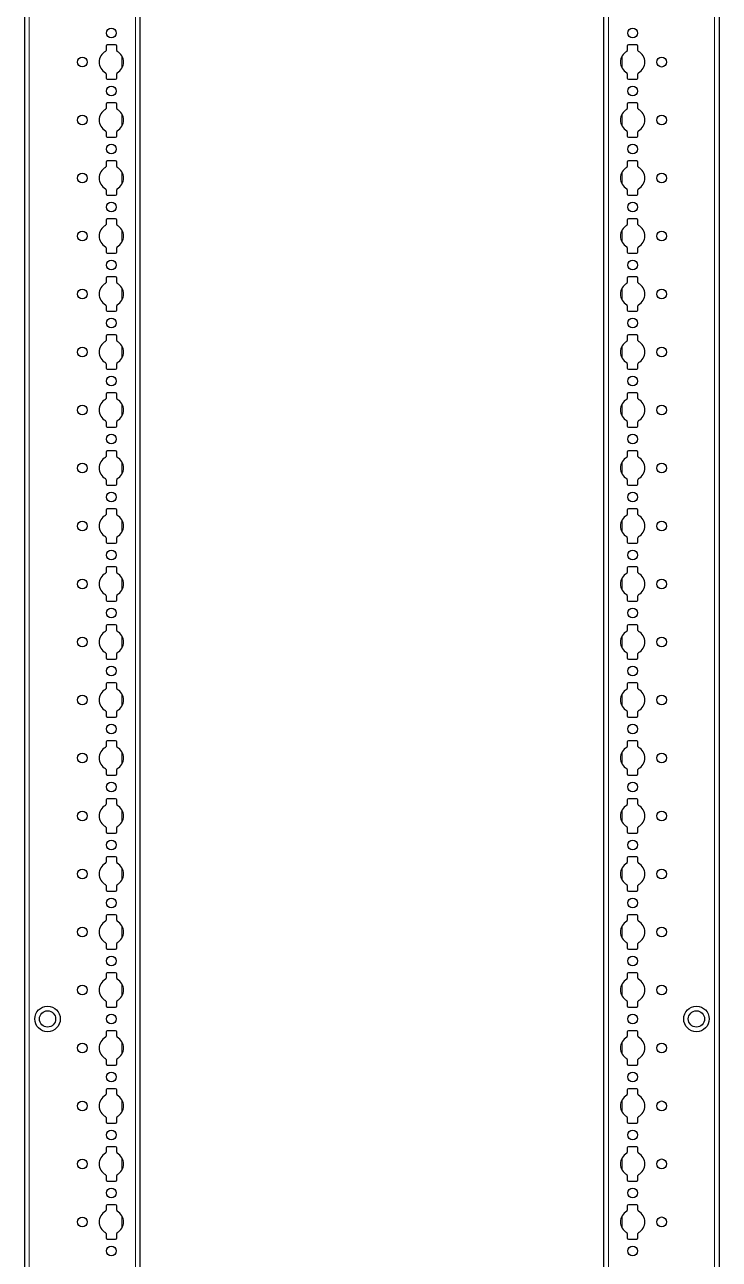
# Model space of a CAD drawing. Header units: millimetres. Extents: x -199 to 4725, y -1847 to 1507.
# Drawn here: x 4426 to 4725, y -318 to 214 of the extents above; entities that cross this region are included whole.
import ezdxf

# ---------------------------------------------------------------- set-up
doc = ezdxf.new("R2010")
doc.units = ezdxf.units.MM

msp = doc.modelspace()

# ---------------------------------------------------------------- linework, layer by layer
at = {"color": 7, "linetype": 'Continuous', "lineweight": 25}
for p, q in [((4425.51, -851.79), (4425.51, 1047.21)), ((4475.21, 1047.21), (4475.21, -851.79)), ((4675.21, -851.79), (4675.21, 1047.21)), ((4724.91, 1047.21), (4724.91, -851.79)), ((4460.56, 204.61), (4460.56, 202.73)), ((4464.66, 205.11), (4461.06, 205.11)), ((4465.16, 202.73), (4465.16, 204.61)), ((4685.26, 204.61), (4685.26, 202.73)), ((4689.36, 205.11), (4685.76, 205.11)), ((4689.86, 202.73), (4689.86, 204.61)), ((4460.56, 192.68), (4460.56, 190.81)), ((4465.16, 190.81), (4465.16, 192.68)), ((4685.26, 192.68), (4685.26, 190.81)), ((4689.86, 190.81), (4689.86, 192.68)), ((4461.06, 190.31), (4464.66, 190.31)), ((4685.76, 190.31), (4689.36, 190.31)), ((4460.56, 179.61), (4460.56, 177.73)), ((4464.66, 180.11), (4461.06, 180.11)), ((4465.16, 177.73), (4465.16, 179.61)), ((4685.26, 179.61), (4685.26, 177.73)), ((4689.36, 180.11), (4685.76, 180.11)), ((4689.86, 177.73), (4689.86, 179.61)), ((4460.56, 167.68), (4460.56, 165.81)), ((4461.06, 165.31), (4464.66, 165.31)), ((4465.16, 165.81), (4465.16, 167.68)), ((4685.26, 167.68), (4685.26, 165.81)), ((4685.76, 165.31), (4689.36, 165.31)), ((4689.86, 165.81), (4689.86, 167.68)), ((4460.56, 154.61), (4460.56, 152.73)), ((4464.66, 155.11), (4461.06, 155.11)), ((4465.16, 152.73), (4465.16, 154.61)), ((4685.26, 154.61), (4685.26, 152.73)), ((4689.36, 155.11), (4685.76, 155.11)), ((4689.86, 152.73), (4689.86, 154.61)), ((4460.56, 142.68), (4460.56, 140.81)), ((4461.06, 140.31), (4464.66, 140.31)), ((4465.16, 140.81), (4465.16, 142.68)), ((4685.26, 142.68), (4685.26, 140.81)), ((4685.76, 140.31), (4689.36, 140.31)), ((4689.86, 140.81), (4689.86, 142.68)), ((4460.56, 129.61), (4460.56, 127.73)), ((4464.66, 130.11), (4461.06, 130.11)), ((4465.16, 127.73), (4465.16, 129.61)), ((4685.26, 129.61), (4685.26, 127.73)), ((4689.36, 130.11), (4685.76, 130.11)), ((4689.86, 127.73), (4689.86, 129.61)), ((4460.56, 117.68), (4460.56, 115.81)), ((4465.16, 115.81), (4465.16, 117.68)), ((4685.26, 117.68), (4685.26, 115.81)), ((4689.86, 115.81), (4689.86, 117.68)), ((4461.06, 115.31), (4464.66, 115.31)), ((4685.76, 115.31), (4689.36, 115.31)), ((4460.56, 104.61), (4460.56, 102.73)), ((4464.66, 105.11), (4461.06, 105.11)), ((4465.16, 102.73), (4465.16, 104.61)), ((4685.26, 104.61), (4685.26, 102.73)), ((4689.36, 105.11), (4685.76, 105.11)), ((4689.86, 102.73), (4689.86, 104.61)), ((4460.56, 92.68), (4460.56, 90.81)), ((4465.16, 90.81), (4465.16, 92.68)), ((4685.26, 92.68), (4685.26, 90.81)), ((4689.86, 90.81), (4689.86, 92.68)), ((4461.06, 90.31), (4464.66, 90.31)), ((4685.76, 90.31), (4689.36, 90.31)), ((4464.66, 80.11), (4461.06, 80.11)), ((4689.36, 80.11), (4685.76, 80.11)), ((4460.56, 79.61), (4460.56, 77.73)), ((4465.16, 77.73), (4465.16, 79.61)), ((4685.26, 79.61), (4685.26, 77.73)), ((4689.86, 77.73), (4689.86, 79.61)), ((4460.56, 67.68), (4460.56, 65.81)), ((4461.06, 65.31), (4464.66, 65.31)), ((4465.16, 65.81), (4465.16, 67.68)), ((4685.26, 67.68), (4685.26, 65.81)), ((4685.76, 65.31), (4689.36, 65.31)), ((4689.86, 65.81), (4689.86, 67.68)), ((4460.56, 54.61), (4460.56, 52.73)), ((4464.66, 55.11), (4461.06, 55.11)), ((4465.16, 52.73), (4465.16, 54.61)), ((4685.26, 54.61), (4685.26, 52.73)), ((4689.36, 55.11), (4685.76, 55.11)), ((4689.86, 52.73), (4689.86, 54.61)), ((4460.56, 42.68), (4460.56, 40.81)), ((4465.16, 40.81), (4465.16, 42.68)), ((4685.26, 42.68), (4685.26, 40.81)), ((4689.86, 40.81), (4689.86, 42.68)), ((4461.06, 40.31), (4464.66, 40.31)), ((4685.76, 40.31), (4689.36, 40.31)), ((4460.56, 29.61), (4460.56, 27.73)), ((4464.66, 30.11), (4461.06, 30.11)), ((4465.16, 27.73), (4465.16, 29.61)), ((4685.26, 29.61), (4685.26, 27.73)), ((4689.36, 30.11), (4685.76, 30.11)), ((4689.86, 27.73), (4689.86, 29.61)), ((4460.56, 17.68), (4460.56, 15.81)), ((4465.16, 15.81), (4465.16, 17.68)), ((4685.26, 17.68), (4685.26, 15.81)), ((4689.86, 15.81), (4689.86, 17.68)), ((4461.06, 15.31), (4464.66, 15.31)), ((4685.76, 15.31), (4689.36, 15.31)), ((4460.56, 4.61), (4460.56, 2.73)), ((4464.66, 5.11), (4461.06, 5.11)), ((4465.16, 2.73), (4465.16, 4.61)), ((4685.26, 4.61), (4685.26, 2.73)), ((4689.36, 5.11), (4685.76, 5.11)), ((4689.86, 2.73), (4689.86, 4.61)), ((4460.56, -7.32), (4460.56, -9.19)), ((4461.06, -9.69), (4464.66, -9.69)), ((4465.16, -9.19), (4465.16, -7.32)), ((4685.26, -7.32), (4685.26, -9.19)), ((4685.76, -9.69), (4689.36, -9.69)), ((4689.86, -9.19), (4689.86, -7.32)), ((4460.56, -20.39), (4460.56, -22.27)), ((4464.66, -19.89), (4461.06, -19.89)), ((4465.16, -22.27), (4465.16, -20.39)), ((4685.26, -20.39), (4685.26, -22.27)), ((4689.36, -19.89), (4685.76, -19.89)), ((4689.86, -22.27), (4689.86, -20.39)), ((4460.56, -32.32), (4460.56, -34.19)), ((4461.06, -34.69), (4464.66, -34.69)), ((4465.16, -34.19), (4465.16, -32.32)), ((4685.26, -32.32), (4685.26, -34.19)), ((4685.76, -34.69), (4689.36, -34.69)), ((4689.86, -34.19), (4689.86, -32.32)), ((4460.56, -45.39), (4460.56, -47.27)), ((4464.66, -44.89), (4461.06, -44.89)), ((4465.16, -47.27), (4465.16, -45.39)), ((4685.26, -45.39), (4685.26, -47.27)), ((4689.36, -44.89), (4685.76, -44.89)), ((4689.86, -47.27), (4689.86, -45.39)), ((4460.56, -57.32), (4460.56, -59.19)), ((4465.16, -59.19), (4465.16, -57.32)), ((4685.26, -57.32), (4685.26, -59.19)), ((4689.86, -59.19), (4689.86, -57.32)), ((4461.06, -59.69), (4464.66, -59.69)), ((4685.76, -59.69), (4689.36, -59.69)), ((4460.56, -70.39), (4460.56, -72.27)), ((4464.66, -69.89), (4461.06, -69.89)), ((4465.16, -72.27), (4465.16, -70.39)), ((4685.26, -70.39), (4685.26, -72.27)), ((4689.36, -69.89), (4685.76, -69.89)), ((4689.86, -72.27), (4689.86, -70.39)), ((4460.56, -82.32), (4460.56, -84.19)), ((4461.06, -84.69), (4464.66, -84.69)), ((4465.16, -84.19), (4465.16, -82.32)), ((4685.26, -82.32), (4685.26, -84.19)), ((4685.76, -84.69), (4689.36, -84.69)), ((4689.86, -84.19), (4689.86, -82.32)), ((4460.56, -95.39), (4460.56, -97.27)), ((4464.66, -94.89), (4461.06, -94.89)), ((4465.16, -97.27), (4465.16, -95.39)), ((4685.26, -95.39), (4685.26, -97.27)), ((4689.36, -94.89), (4685.76, -94.89)), ((4689.86, -97.27), (4689.86, -95.39)), ((4460.56, -107.32), (4460.56, -109.19)), ((4461.06, -109.69), (4464.66, -109.69)), ((4465.16, -109.19), (4465.16, -107.32)), ((4685.26, -107.32), (4685.26, -109.19)), ((4685.76, -109.69), (4689.36, -109.69)), ((4689.86, -109.19), (4689.86, -107.32)), ((4460.56, -120.39), (4460.56, -122.27)), ((4464.66, -119.89), (4461.06, -119.89)), ((4465.16, -122.27), (4465.16, -120.39)), ((4685.26, -120.39), (4685.26, -122.27)), ((4689.36, -119.89), (4685.76, -119.89)), ((4689.86, -122.27), (4689.86, -120.39)), ((4460.56, -132.32), (4460.56, -134.19)), ((4465.16, -134.19), (4465.16, -132.32)), ((4685.26, -132.32), (4685.26, -134.19)), ((4689.86, -134.19), (4689.86, -132.32)), ((4461.06, -134.69), (4464.66, -134.69)), ((4685.76, -134.69), (4689.36, -134.69)), ((4460.56, -145.39), (4460.56, -147.27)), ((4464.66, -144.89), (4461.06, -144.89)), ((4465.16, -147.27), (4465.16, -145.39)), ((4685.26, -145.39), (4685.26, -147.27)), ((4689.36, -144.89), (4685.76, -144.89)), ((4689.86, -147.27), (4689.86, -145.39)), ((4460.56, -157.32), (4460.56, -159.19)), ((4465.16, -159.19), (4465.16, -157.32)), ((4685.26, -157.32), (4685.26, -159.19)), ((4689.86, -159.19), (4689.86, -157.32)), ((4461.06, -159.69), (4464.66, -159.69)), ((4685.76, -159.69), (4689.36, -159.69)), ((4464.66, -169.89), (4461.06, -169.89)), ((4689.36, -169.89), (4685.76, -169.89)), ((4460.56, -170.39), (4460.56, -172.27)), ((4465.16, -172.27), (4465.16, -170.39)), ((4685.26, -170.39), (4685.26, -172.27)), ((4689.86, -172.27), (4689.86, -170.39)), ((4460.56, -182.32), (4460.56, -184.19)), ((4461.06, -184.69), (4464.66, -184.69)), ((4465.16, -184.19), (4465.16, -182.32)), ((4685.26, -182.32), (4685.26, -184.19)), ((4685.76, -184.69), (4689.36, -184.69)), ((4689.86, -184.19), (4689.86, -182.32)), ((4460.56, -195.39), (4460.56, -197.27)), ((4464.66, -194.89), (4461.06, -194.89)), ((4465.16, -197.27), (4465.16, -195.39)), ((4685.26, -195.39), (4685.26, -197.27)), ((4689.36, -194.89), (4685.76, -194.89)), ((4689.86, -197.27), (4689.86, -195.39)), ((4460.56, -207.32), (4460.56, -209.19)), ((4465.16, -209.19), (4465.16, -207.32)), ((4685.26, -207.32), (4685.26, -209.19)), ((4689.86, -209.19), (4689.86, -207.32)), ((4461.06, -209.69), (4464.66, -209.69)), ((4685.76, -209.69), (4689.36, -209.69)), ((4460.56, -220.39), (4460.56, -222.27)), ((4464.66, -219.89), (4461.06, -219.89)), ((4465.16, -222.27), (4465.16, -220.39)), ((4685.26, -220.39), (4685.26, -222.27)), ((4689.36, -219.89), (4685.76, -219.89)), ((4689.86, -222.27), (4689.86, -220.39)), ((4460.56, -232.32), (4460.56, -234.19)), ((4465.16, -234.19), (4465.16, -232.32)), ((4685.26, -232.32), (4685.26, -234.19)), ((4689.86, -234.19), (4689.86, -232.32)), ((4461.06, -234.69), (4464.66, -234.69)), ((4685.76, -234.69), (4689.36, -234.69)), ((4460.56, -245.39), (4460.56, -247.27)), ((4464.66, -244.89), (4461.06, -244.89)), ((4465.16, -247.27), (4465.16, -245.39)), ((4685.26, -245.39), (4685.26, -247.27)), ((4689.36, -244.89), (4685.76, -244.89)), ((4689.86, -247.27), (4689.86, -245.39)), ((4460.56, -257.32), (4460.56, -259.19)), ((4461.06, -259.69), (4464.66, -259.69)), ((4465.16, -259.19), (4465.16, -257.32)), ((4685.26, -257.32), (4685.26, -259.19)), ((4685.76, -259.69), (4689.36, -259.69)), ((4689.86, -259.19), (4689.86, -257.32)), ((4460.56, -270.39), (4460.56, -272.27)), ((4464.66, -269.89), (4461.06, -269.89)), ((4465.16, -272.27), (4465.16, -270.39)), ((4685.26, -270.39), (4685.26, -272.27)), ((4689.36, -269.89), (4685.76, -269.89)), ((4689.86, -272.27), (4689.86, -270.39)), ((4460.56, -282.32), (4460.56, -284.19)), ((4461.06, -284.69), (4464.66, -284.69)), ((4465.16, -284.19), (4465.16, -282.32)), ((4685.26, -282.32), (4685.26, -284.19)), ((4685.76, -284.69), (4689.36, -284.69)), ((4689.86, -284.19), (4689.86, -282.32)), ((4460.56, -295.39), (4460.56, -297.27)), ((4464.66, -294.89), (4461.06, -294.89)), ((4465.16, -297.27), (4465.16, -295.39)), ((4685.26, -295.39), (4685.26, -297.27)), ((4689.36, -294.89), (4685.76, -294.89)), ((4689.86, -297.27), (4689.86, -295.39)), ((4460.56, -307.32), (4460.56, -309.19)), ((4465.16, -309.19), (4465.16, -307.32)), ((4685.26, -307.32), (4685.26, -309.19)), ((4689.86, -309.19), (4689.86, -307.32)), ((4461.06, -309.69), (4464.66, -309.69)), ((4685.76, -309.69), (4689.36, -309.69))]:
    msp.add_line(p, q, dxfattribs=at)
at = {"color": 8, "linetype": 'Continuous', "lineweight": 18}
for p, q in [((4427.51, 1047.21), (4427.51, -851.79)), ((4473.21, -851.79), (4473.21, 1047.21)), ((4677.21, 1047.21), (4677.21, -851.79)), ((4722.91, -851.79), (4722.91, 1047.21)), ((4467.36, 195), (4467.36, 200.41)), ((4683.06, 200.41), (4683.06, 195)), ((4467.36, 170), (4467.36, 175.41)), ((4683.06, 175.41), (4683.06, 170)), ((4467.36, 145), (4467.36, 150.41)), ((4683.06, 150.41), (4683.06, 145)), ((4467.36, 120), (4467.36, 125.41)), ((4683.06, 125.41), (4683.06, 120)), ((4467.36, 95), (4467.36, 100.41)), ((4683.06, 100.41), (4683.06, 95)), ((4467.36, 70), (4467.36, 75.41)), ((4683.06, 75.41), (4683.06, 70)), ((4467.36, 45), (4467.36, 50.41)), ((4683.06, 50.41), (4683.06, 45)), ((4467.36, 20), (4467.36, 25.41)), ((4683.06, 25.41), (4683.06, 20)), ((4467.36, -5), (4467.36, 0.41)), ((4683.06, 0.41), (4683.06, -5)), ((4467.36, -30), (4467.36, -24.59)), ((4683.06, -24.59), (4683.06, -30)), ((4467.36, -55), (4467.36, -49.59)), ((4683.06, -49.59), (4683.06, -55)), ((4467.36, -80), (4467.36, -74.59)), ((4683.06, -74.59), (4683.06, -80)), ((4467.36, -105), (4467.36, -99.59)), ((4683.06, -99.59), (4683.06, -105)), ((4467.36, -130), (4467.36, -124.59)), ((4683.06, -124.59), (4683.06, -130)), ((4467.36, -155), (4467.36, -149.59)), ((4683.06, -149.59), (4683.06, -155)), ((4467.36, -180), (4467.36, -174.59)), ((4683.06, -174.59), (4683.06, -180)), ((4467.36, -205), (4467.36, -199.59)), ((4683.06, -199.59), (4683.06, -205)), ((4467.36, -230), (4467.36, -224.59)), ((4683.06, -224.59), (4683.06, -230)), ((4467.36, -255), (4467.36, -249.59)), ((4683.06, -249.59), (4683.06, -255)), ((4467.36, -280), (4467.36, -274.59)), ((4683.06, -274.59), (4683.06, -280)), ((4467.36, -305), (4467.36, -299.59)), ((4683.06, -299.59), (4683.06, -305))]:
    msp.add_line(p, q, dxfattribs=at)
at = {"color": 7, "linetype": 'Continuous', "lineweight": 25}
for centre, radius in [((4462.86, 210.21), 2.12), ((4687.56, 210.21), 2.12), ((4450.36, 197.71), 2.12), ((4700.06, 197.71), 2.13), ((4462.86, 185.21), 2.12), ((4687.56, 185.21), 2.12), ((4450.36, 172.71), 2.12), ((4700.06, 172.71), 2.13), ((4462.86, 160.21), 2.12), ((4687.56, 160.21), 2.12), ((4450.36, 147.71), 2.12), ((4700.06, 147.71), 2.13), ((4462.86, 135.21), 2.12), ((4687.56, 135.21), 2.12), ((4450.36, 122.71), 2.12), ((4700.06, 122.71), 2.13), ((4462.86, 110.21), 2.12), ((4687.56, 110.21), 2.12), ((4450.36, 97.71), 2.12), ((4700.06, 97.71), 2.13), ((4462.86, 85.21), 2.12), ((4687.56, 85.21), 2.12), ((4450.36, 72.71), 2.12), ((4700.06, 72.71), 2.13), ((4462.86, 60.21), 2.12), ((4687.56, 60.21), 2.12), ((4450.36, 47.71), 2.12), ((4700.06, 47.71), 2.13), ((4462.86, 35.21), 2.12), ((4687.56, 35.21), 2.12), ((4450.36, 22.71), 2.12), ((4700.06, 22.71), 2.13), ((4462.86, 10.21), 2.12), ((4687.56, 10.21), 2.12), ((4450.36, -2.29), 2.12), ((4700.06, -2.29), 2.13), ((4462.86, -14.79), 2.12), ((4687.56, -14.79), 2.12), ((4450.36, -27.29), 2.12), ((4700.06, -27.29), 2.13), ((4462.86, -39.79), 2.12), ((4687.56, -39.79), 2.12), ((4450.36, -52.29), 2.12), ((4700.06, -52.29), 2.13), ((4462.86, -64.79), 2.12), ((4687.56, -64.79), 2.12), ((4450.36, -77.29), 2.12), ((4700.06, -77.29), 2.13), ((4462.86, -89.79), 2.12), ((4687.56, -89.79), 2.12), ((4450.36, -102.29), 2.12), ((4700.06, -102.29), 2.13), ((4462.86, -114.79), 2.12), ((4687.56, -114.79), 2.12), ((4450.36, -127.29), 2.12), ((4700.06, -127.29), 2.13), ((4462.86, -139.79), 2.12), ((4687.56, -139.79), 2.12), ((4450.36, -152.29), 2.12), ((4700.06, -152.29), 2.13), ((4462.86, -164.79), 2.12), ((4687.56, -164.79), 2.12), ((4450.36, -177.29), 2.12), ((4700.06, -177.29), 2.13), ((4462.86, -189.79), 2.12), ((4687.56, -189.79), 2.12), ((4450.36, -202.29), 2.12), ((4700.06, -202.29), 2.13), ((4435.36, -214.79), 5.5), ((4435.36, -214.79), 3.5), ((4462.86, -214.79), 2.12), ((4687.56, -214.79), 2.12), ((4715.06, -214.79), 5.5), ((4715.06, -214.79), 3.5), ((4450.36, -227.29), 2.12), ((4700.06, -227.29), 2.13), ((4462.86, -239.79), 2.12), ((4687.56, -239.79), 2.12), ((4450.36, -252.29), 2.12), ((4700.06, -252.29), 2.13), ((4462.86, -264.79), 2.12), ((4687.56, -264.79), 2.12), ((4450.36, -277.29), 2.12), ((4700.06, -277.29), 2.13), ((4462.86, -289.79), 2.12), ((4687.56, -289.79), 2.12), ((4450.36, -302.29), 2.12), ((4700.06, -302.29), 2.13), ((4462.86, -314.79), 2.12), ((4687.56, -314.79), 2.12)]:
    msp.add_circle(centre, radius, dxfattribs=at)
for centre, radius, start, end in [((4462.86, 197.71), 5.25, 119.1407, 240.8593), ((4460.06, 202.73), 0.5, 299.1407, 0), ((4461.06, 204.61), 0.5, 90, 180), ((4464.66, 204.61), 0.5, 0, 90), ((4465.66, 202.73), 0.5, 180, 240.8593), ((4462.86, 197.71), 5.25, 299.1407, 60.8593), ((4687.56, 197.71), 5.25, 119.1407, 240.8593), ((4684.76, 202.73), 0.5, 299.1407, 0), ((4685.76, 204.61), 0.5, 90, 180), ((4689.36, 204.61), 0.5, 0, 90), ((4690.36, 202.73), 0.5, 180, 240.8593), ((4687.56, 197.71), 5.25, 299.1407, 60.8593), ((4460.06, 192.68), 0.5, 0, 60.8593), ((4465.66, 192.68), 0.5, 119.1407, 180), ((4684.76, 192.68), 0.5, 0, 60.8593), ((4690.36, 192.68), 0.5, 119.1407, 180), ((4461.06, 190.81), 0.5, 180, 270), ((4464.66, 190.81), 0.5, 270, 0), ((4685.76, 190.81), 0.5, 180, 270), ((4689.36, 190.81), 0.5, 270, 0), ((4462.86, 172.71), 5.25, 119.1407, 240.8593), ((4460.06, 177.73), 0.5, 299.1407, 0), ((4461.06, 179.61), 0.5, 90, 180), ((4464.66, 179.61), 0.5, 360, 90), ((4465.66, 177.73), 0.5, 180, 240.8593), ((4462.86, 172.71), 5.25, 299.1407, 60.8593), ((4687.56, 172.71), 5.25, 119.1407, 240.8593), ((4684.76, 177.73), 0.5, 299.1407, 0), ((4685.76, 179.61), 0.5, 90, 180), ((4689.36, 179.61), 0.5, 0, 90), ((4690.36, 177.73), 0.5, 180, 240.8593), ((4687.56, 172.71), 5.25, 299.1407, 60.8593), ((4460.06, 167.68), 0.5, 0, 60.8593), ((4461.06, 165.81), 0.5, 180, 270), ((4464.66, 165.81), 0.5, 270, 0), ((4465.66, 167.68), 0.5, 119.1407, 180), ((4684.76, 167.68), 0.5, 0, 60.8593), ((4685.76, 165.81), 0.5, 180, 270), ((4689.36, 165.81), 0.5, 270, 0), ((4690.36, 167.68), 0.5, 119.1407, 180), ((4461.06, 154.61), 0.5, 90, 180), ((4464.66, 154.61), 0.5, 360, 90), ((4685.76, 154.61), 0.5, 90, 180), ((4689.36, 154.61), 0.5, 0, 90), ((4462.86, 147.71), 5.25, 119.1407, 240.8593), ((4460.06, 152.73), 0.5, 299.1407, 0), ((4465.66, 152.73), 0.5, 180, 240.8593), ((4462.86, 147.71), 5.25, 299.1407, 60.8593), ((4687.56, 147.71), 5.25, 119.1407, 240.8593), ((4684.76, 152.73), 0.5, 299.1407, 0), ((4690.36, 152.73), 0.5, 180, 240.8593), ((4687.56, 147.71), 5.25, 299.1407, 60.8593), ((4460.06, 142.68), 0.5, 0, 60.8593), ((4461.06, 140.81), 0.5, 180, 270), ((4464.66, 140.81), 0.5, 270, 0), ((4465.66, 142.68), 0.5, 119.1407, 180), ((4684.76, 142.68), 0.5, 0, 60.8593), ((4685.76, 140.81), 0.5, 180, 270), ((4689.36, 140.81), 0.5, 270, 0), ((4690.36, 142.68), 0.5, 119.1407, 180), ((4461.06, 129.61), 0.5, 90, 180), ((4464.66, 129.61), 0.5, 0, 90), ((4685.76, 129.61), 0.5, 90, 180), ((4689.36, 129.61), 0.5, 0, 90), ((4462.86, 122.71), 5.25, 119.1407, 240.8593), ((4460.06, 127.73), 0.5, 299.1407, 0), ((4465.66, 127.73), 0.5, 180, 240.8593), ((4462.86, 122.71), 5.25, 299.1407, 60.8593), ((4687.56, 122.71), 5.25, 119.1407, 240.8593), ((4684.76, 127.73), 0.5, 299.1407, 0), ((4690.36, 127.73), 0.5, 180, 240.8593), ((4687.56, 122.71), 5.25, 299.1407, 60.8593), ((4460.06, 117.68), 0.5, 0, 60.8593), ((4465.66, 117.68), 0.5, 119.1407, 180), ((4684.76, 117.68), 0.5, 0, 60.8593), ((4690.36, 117.68), 0.5, 119.1407, 180), ((4461.06, 115.81), 0.5, 180, 270), ((4464.66, 115.81), 0.5, 270, 0), ((4685.76, 115.81), 0.5, 180, 270), ((4689.36, 115.81), 0.5, 270, 0), ((4462.86, 97.71), 5.25, 119.1407, 240.8593), ((4460.06, 102.73), 0.5, 299.1407, 0), ((4461.06, 104.61), 0.5, 90, 180), ((4464.66, 104.61), 0.5, 0, 90), ((4465.66, 102.73), 0.5, 180, 240.8593), ((4462.86, 97.71), 5.25, 299.1407, 60.8593), ((4687.56, 97.71), 5.25, 119.1407, 240.8593), ((4684.76, 102.73), 0.5, 299.1407, 0), ((4685.76, 104.61), 0.5, 90, 180), ((4689.36, 104.61), 0.5, 0, 90), ((4690.36, 102.73), 0.5, 180, 240.8593), ((4687.56, 97.71), 5.25, 299.1407, 60.8593), ((4460.06, 92.68), 0.5, 0, 60.8593), ((4461.06, 90.81), 0.5, 180, 270), ((4464.66, 90.81), 0.5, 270, 0), ((4465.66, 92.68), 0.5, 119.1407, 180), ((4684.76, 92.68), 0.5, 0, 60.8593), ((4685.76, 90.81), 0.5, 180, 270), ((4689.36, 90.81), 0.5, 270, 0), ((4690.36, 92.68), 0.5, 119.1407, 180), ((4461.06, 79.61), 0.5, 90, 180), ((4464.66, 79.61), 0.5, 0, 90), ((4685.76, 79.61), 0.5, 90, 180), ((4689.36, 79.61), 0.5, 0, 90), ((4462.86, 72.71), 5.25, 119.1407, 240.8593), ((4460.06, 77.73), 0.5, 299.1407, 0), ((4465.66, 77.73), 0.5, 180, 240.8593), ((4462.86, 72.71), 5.25, 299.1407, 60.8593), ((4687.56, 72.71), 5.25, 119.1407, 240.8593), ((4684.76, 77.73), 0.5, 299.1407, 0), ((4690.36, 77.73), 0.5, 180, 240.8593), ((4687.56, 72.71), 5.25, 299.1407, 60.8593), ((4460.06, 67.68), 0.5, 0, 60.8593), ((4461.06, 65.81), 0.5, 180, 270), ((4464.66, 65.81), 0.5, 270, 0), ((4465.66, 67.68), 0.5, 119.1407, 180), ((4684.76, 67.68), 0.5, 0, 60.8593), ((4685.76, 65.81), 0.5, 180, 270), ((4689.36, 65.81), 0.5, 270, 0), ((4690.36, 67.68), 0.5, 119.1407, 180), ((4461.06, 54.61), 0.5, 90, 180), ((4464.66, 54.61), 0.5, 0, 90), ((4685.76, 54.61), 0.5, 90, 180), ((4689.36, 54.61), 0.5, 0, 90), ((4462.86, 47.71), 5.25, 119.1407, 240.8593), ((4460.06, 52.73), 0.5, 299.1407, 0), ((4465.66, 52.73), 0.5, 180, 240.8593), ((4462.86, 47.71), 5.25, 299.1407, 60.8593), ((4687.56, 47.71), 5.25, 119.1407, 240.8593), ((4684.76, 52.73), 0.5, 299.1407, 0), ((4690.36, 52.73), 0.5, 180, 240.8593), ((4687.56, 47.71), 5.25, 299.1407, 60.8593), ((4460.06, 42.68), 0.5, 0, 60.8593), ((4465.66, 42.68), 0.5, 119.1407, 180), ((4684.76, 42.68), 0.5, 0, 60.8593), ((4690.36, 42.68), 0.5, 119.1407, 180), ((4461.06, 40.81), 0.5, 180, 270), ((4464.66, 40.81), 0.5, 270, 0), ((4685.76, 40.81), 0.5, 180, 270), ((4689.36, 40.81), 0.5, 270, 0), ((4462.86, 22.71), 5.25, 119.1407, 240.8593), ((4460.06, 27.73), 0.5, 299.1407, 0), ((4461.06, 29.61), 0.5, 90, 180), ((4464.66, 29.61), 0.5, 0, 90), ((4465.66, 27.73), 0.5, 180, 240.8593), ((4462.86, 22.71), 5.25, 299.1407, 60.8593), ((4687.56, 22.71), 5.25, 119.1407, 240.8593), ((4684.76, 27.73), 0.5, 299.1407, 0), ((4685.76, 29.61), 0.5, 90, 180), ((4689.36, 29.61), 0.5, 0, 90), ((4690.36, 27.73), 0.5, 180, 240.8593), ((4687.56, 22.71), 5.25, 299.1407, 60.8593), ((4460.06, 17.68), 0.5, 0, 60.8593), ((4465.66, 17.68), 0.5, 119.1407, 180), ((4684.76, 17.68), 0.5, 0, 60.8593), ((4690.36, 17.68), 0.5, 119.1407, 180), ((4461.06, 15.81), 0.5, 180, 270), ((4464.66, 15.81), 0.5, 270, 0), ((4685.76, 15.81), 0.5, 180, 270), ((4689.36, 15.81), 0.5, 270, 0), ((4462.86, -2.29), 5.25, 119.1407, 240.8593), ((4460.06, 2.73), 0.5, 299.1407, 0), ((4461.06, 4.61), 0.5, 90, 180), ((4464.66, 4.61), 0.5, 0, 90), ((4465.66, 2.73), 0.5, 180, 240.8593), ((4462.86, -2.29), 5.25, 299.1407, 60.8593), ((4687.56, -2.29), 5.25, 119.1407, 240.8593), ((4684.76, 2.73), 0.5, 299.1407, 0), ((4685.76, 4.61), 0.5, 90, 180), ((4689.36, 4.61), 0.5, 0, 90), ((4690.36, 2.73), 0.5, 180, 240.8593), ((4687.56, -2.29), 5.25, 299.1407, 60.8593), ((4460.06, -7.32), 0.5, 0, 60.8593), ((4461.06, -9.19), 0.5, 180, 270), ((4464.66, -9.19), 0.5, 270, 0), ((4465.66, -7.32), 0.5, 119.1407, 180), ((4684.76, -7.32), 0.5, 0, 60.8593), ((4685.76, -9.19), 0.5, 180, 270), ((4689.36, -9.19), 0.5, 270, 0), ((4690.36, -7.32), 0.5, 119.1407, 180), ((4461.06, -20.39), 0.5, 90, 180), ((4464.66, -20.39), 0.5, 0, 90), ((4685.76, -20.39), 0.5, 90, 180), ((4689.36, -20.39), 0.5, 0, 90), ((4462.86, -27.29), 5.25, 119.1407, 240.8593), ((4460.06, -22.27), 0.5, 299.1407, 0), ((4465.66, -22.27), 0.5, 180, 240.8593), ((4462.86, -27.29), 5.25, 299.1407, 60.8593), ((4687.56, -27.29), 5.25, 119.1407, 240.8593), ((4684.76, -22.27), 0.5, 299.1407, 0), ((4690.36, -22.27), 0.5, 180, 240.8593), ((4687.56, -27.29), 5.25, 299.1407, 60.8593), ((4460.06, -32.32), 0.5, 0, 60.8593), ((4465.66, -32.32), 0.5, 119.1407, 180), ((4684.76, -32.32), 0.5, 0, 60.8593), ((4690.36, -32.32), 0.5, 119.1407, 180), ((4461.06, -34.19), 0.5, 180, 270), ((4464.66, -34.19), 0.5, 270, 0), ((4685.76, -34.19), 0.5, 180, 270), ((4689.36, -34.19), 0.5, 270, 0), ((4462.86, -52.29), 5.25, 119.1407, 240.8593), ((4460.06, -47.27), 0.5, 299.1407, 0), ((4461.06, -45.39), 0.5, 90, 180), ((4464.66, -45.39), 0.5, 0, 90), ((4465.66, -47.27), 0.5, 180, 240.8593), ((4462.86, -52.29), 5.25, 299.1407, 60.8593), ((4687.56, -52.29), 5.25, 119.1407, 240.8593), ((4684.76, -47.27), 0.5, 299.1407, 0), ((4685.76, -45.39), 0.5, 90, 180), ((4689.36, -45.39), 0.5, 0, 90), ((4690.36, -47.27), 0.5, 180, 240.8593), ((4687.56, -52.29), 5.25, 299.1407, 60.8593), ((4460.06, -57.32), 0.5, 0, 60.8593), ((4465.66, -57.32), 0.5, 119.1407, 180), ((4684.76, -57.32), 0.5, 0, 60.8593), ((4690.36, -57.32), 0.5, 119.1407, 180), ((4461.06, -59.19), 0.5, 180, 270), ((4464.66, -59.19), 0.5, 270, 0), ((4685.76, -59.19), 0.5, 180, 270), ((4689.36, -59.19), 0.5, 270, 0), ((4462.86, -77.29), 5.25, 119.1407, 240.8593), ((4460.06, -72.27), 0.5, 299.1407, 0), ((4461.06, -70.39), 0.5, 90, 180), ((4464.66, -70.39), 0.5, 0, 90), ((4465.66, -72.27), 0.5, 180, 240.8593), ((4462.86, -77.29), 5.25, 299.1407, 60.8593), ((4687.56, -77.29), 5.25, 119.1407, 240.8593), ((4684.76, -72.27), 0.5, 299.1407, 0), ((4685.76, -70.39), 0.5, 90, 180), ((4689.36, -70.39), 0.5, 0, 90), ((4690.36, -72.27), 0.5, 180, 240.8593), ((4687.56, -77.29), 5.25, 299.1407, 60.8593), ((4460.06, -82.32), 0.5, 0, 60.8593), ((4461.06, -84.19), 0.5, 180, 270), ((4464.66, -84.19), 0.5, 270, 0), ((4465.66, -82.32), 0.5, 119.1407, 180), ((4684.76, -82.32), 0.5, 0, 60.8593), ((4685.76, -84.19), 0.5, 180, 270), ((4689.36, -84.19), 0.5, 270, 0), ((4690.36, -82.32), 0.5, 119.1407, 180), ((4461.06, -95.39), 0.5, 90, 180), ((4464.66, -95.39), 0.5, 0, 90), ((4685.76, -95.39), 0.5, 90, 180), ((4689.36, -95.39), 0.5, 0, 90), ((4462.86, -102.29), 5.25, 119.1407, 240.8593), ((4460.06, -97.27), 0.5, 299.1407, 0), ((4465.66, -97.27), 0.5, 180, 240.8593), ((4462.86, -102.29), 5.25, 299.1407, 60.8593), ((4687.56, -102.29), 5.25, 119.1407, 240.8593), ((4684.76, -97.27), 0.5, 299.1407, 0), ((4690.36, -97.27), 0.5, 180, 240.8593), ((4687.56, -102.29), 5.25, 299.1407, 60.8593), ((4460.06, -107.32), 0.5, 0, 60.8593), ((4461.06, -109.19), 0.5, 180, 270), ((4464.66, -109.19), 0.5, 270, 0), ((4465.66, -107.32), 0.5, 119.1407, 180), ((4684.76, -107.32), 0.5, 0, 60.8593), ((4685.76, -109.19), 0.5, 180, 270), ((4689.36, -109.19), 0.5, 270, 0), ((4690.36, -107.32), 0.5, 119.1407, 180), ((4460.06, -122.27), 0.5, 299.1407, 0), ((4461.06, -120.39), 0.5, 90, 180), ((4464.66, -120.39), 0.5, 0, 90), ((4465.66, -122.27), 0.5, 180, 240.8593), ((4684.76, -122.27), 0.5, 299.1407, 0), ((4685.76, -120.39), 0.5, 90, 180), ((4689.36, -120.39), 0.5, 0, 90), ((4690.36, -122.27), 0.5, 180, 240.8593), ((4462.86, -127.29), 5.25, 119.1407, 240.8593), ((4462.86, -127.29), 5.25, 299.1407, 60.8593), ((4687.56, -127.29), 5.25, 119.1407, 240.8593), ((4687.56, -127.29), 5.25, 299.1407, 60.8593), ((4460.06, -132.32), 0.5, 0, 60.8593), ((4465.66, -132.32), 0.5, 119.1407, 180), ((4684.76, -132.32), 0.5, 0, 60.8593), ((4690.36, -132.32), 0.5, 119.1407, 180), ((4461.06, -134.19), 0.5, 180, 270), ((4464.66, -134.19), 0.5, 270, 0), ((4685.76, -134.19), 0.5, 180, 270), ((4689.36, -134.19), 0.5, 270, 0), ((4462.86, -152.29), 5.25, 119.1407, 240.8593), ((4460.06, -147.27), 0.5, 299.1407, 0), ((4461.06, -145.39), 0.5, 90, 180), ((4464.66, -145.39), 0.5, 0, 90), ((4465.66, -147.27), 0.5, 180, 240.8593), ((4462.86, -152.29), 5.25, 299.1407, 60.8593), ((4687.56, -152.29), 5.25, 119.1407, 240.8593), ((4684.76, -147.27), 0.5, 299.1407, 0), ((4685.76, -145.39), 0.5, 90, 180), ((4689.36, -145.39), 0.5, 0, 90), ((4690.36, -147.27), 0.5, 180, 240.8593), ((4687.56, -152.29), 5.25, 299.1407, 60.8593), ((4460.06, -157.32), 0.5, 0, 60.8593), ((4461.06, -159.19), 0.5, 180, 270), ((4464.66, -159.19), 0.5, 270, 0), ((4465.66, -157.32), 0.5, 119.1407, 180), ((4684.76, -157.32), 0.5, 0, 60.8593), ((4685.76, -159.19), 0.5, 180, 270), ((4689.36, -159.19), 0.5, 270, 0), ((4690.36, -157.32), 0.5, 119.1407, 180), ((4461.06, -170.39), 0.5, 90, 180), ((4464.66, -170.39), 0.5, 0, 90), ((4685.76, -170.39), 0.5, 90, 180), ((4689.36, -170.39), 0.5, 0, 90), ((4462.86, -177.29), 5.25, 119.1407, 240.8593), ((4460.06, -172.27), 0.5, 299.1407, 0), ((4465.66, -172.27), 0.5, 180, 240.8593), ((4462.86, -177.29), 5.25, 299.1407, 60.8593), ((4687.56, -177.29), 5.25, 119.1407, 240.8593), ((4684.76, -172.27), 0.5, 299.1407, 0), ((4690.36, -172.27), 0.5, 180, 240.8593), ((4687.56, -177.29), 5.25, 299.1407, 60.8593), ((4460.06, -182.32), 0.5, 0, 60.8593), ((4461.06, -184.19), 0.5, 180, 270), ((4464.66, -184.19), 0.5, 270, 0), ((4465.66, -182.32), 0.5, 119.1407, 180), ((4684.76, -182.32), 0.5, 0, 60.8593), ((4685.76, -184.19), 0.5, 180, 270), ((4689.36, -184.19), 0.5, 270, 0), ((4690.36, -182.32), 0.5, 119.1407, 180), ((4461.06, -195.39), 0.5, 90, 180), ((4464.66, -195.39), 0.5, 0, 90), ((4685.76, -195.39), 0.5, 90, 180), ((4689.36, -195.39), 0.5, 0, 90), ((4462.86, -202.29), 5.25, 119.1407, 240.8593), ((4460.06, -197.27), 0.5, 299.1407, 0), ((4465.66, -197.27), 0.5, 180, 240.8593), ((4462.86, -202.29), 5.25, 299.1407, 60.8593), ((4687.56, -202.29), 5.25, 119.1407, 240.8593), ((4684.76, -197.27), 0.5, 299.1407, 0), ((4690.36, -197.27), 0.5, 180, 240.8593), ((4687.56, -202.29), 5.25, 299.1407, 60.8593), ((4460.06, -207.32), 0.5, 0, 60.8593), ((4465.66, -207.32), 0.5, 119.1407, 180), ((4684.76, -207.32), 0.5, 0, 60.8593), ((4690.36, -207.32), 0.5, 119.1407, 180), ((4461.06, -209.19), 0.5, 180, 270), ((4464.66, -209.19), 0.5, 270, 0), ((4685.76, -209.19), 0.5, 180, 270), ((4689.36, -209.19), 0.5, 270, 0), ((4462.86, -227.29), 5.25, 119.1407, 240.8593), ((4460.06, -222.27), 0.5, 299.1407, 0), ((4461.06, -220.39), 0.5, 90, 180), ((4464.66, -220.39), 0.5, 0, 90), ((4465.66, -222.27), 0.5, 180, 240.8593), ((4462.86, -227.29), 5.25, 299.1407, 60.8593), ((4687.56, -227.29), 5.25, 119.1407, 240.8593), ((4684.76, -222.27), 0.5, 299.1407, 0), ((4685.76, -220.39), 0.5, 90, 180), ((4689.36, -220.39), 0.5, 0, 90), ((4690.36, -222.27), 0.5, 180, 240.8593), ((4687.56, -227.29), 5.25, 299.1407, 60.8593), ((4460.06, -232.32), 0.5, 0, 60.8593), ((4465.66, -232.32), 0.5, 119.1407, 180), ((4684.76, -232.32), 0.5, 0, 60.8593), ((4690.36, -232.32), 0.5, 119.1407, 180), ((4461.06, -234.19), 0.5, 180, 270), ((4464.66, -234.19), 0.5, 270, 0), ((4685.76, -234.19), 0.5, 180, 270), ((4689.36, -234.19), 0.5, 270, 0), ((4462.86, -252.29), 5.25, 119.1407, 240.8593), ((4460.06, -247.27), 0.5, 299.1407, 0), ((4461.06, -245.39), 0.5, 90, 180), ((4464.66, -245.39), 0.5, 0, 90), ((4465.66, -247.27), 0.5, 180, 240.8593), ((4462.86, -252.29), 5.25, 299.1407, 60.8593), ((4687.56, -252.29), 5.25, 119.1407, 240.8593), ((4684.76, -247.27), 0.5, 299.1407, 0), ((4685.76, -245.39), 0.5, 90, 180), ((4689.36, -245.39), 0.5, 0, 90), ((4690.36, -247.27), 0.5, 180, 240.8593), ((4687.56, -252.29), 5.25, 299.1407, 60.8593), ((4460.06, -257.32), 0.5, 0, 60.8593), ((4461.06, -259.19), 0.5, 180, 270), ((4464.66, -259.19), 0.5, 270, 0), ((4465.66, -257.32), 0.5, 119.1407, 180), ((4684.76, -257.32), 0.5, 0, 60.8593), ((4685.76, -259.19), 0.5, 180, 270), ((4689.36, -259.19), 0.5, 270, 0), ((4690.36, -257.32), 0.5, 119.1407, 180), ((4461.06, -270.39), 0.5, 90, 180), ((4464.66, -270.39), 0.5, 0, 90), ((4685.76, -270.39), 0.5, 90, 180), ((4689.36, -270.39), 0.5, 0, 90), ((4462.86, -277.29), 5.25, 119.1407, 240.8593), ((4460.06, -272.27), 0.5, 299.1407, 0), ((4465.66, -272.27), 0.5, 180, 240.8593), ((4462.86, -277.29), 5.25, 299.1407, 60.8593), ((4687.56, -277.29), 5.25, 119.1407, 240.8593), ((4684.76, -272.27), 0.5, 299.1407, 0), ((4690.36, -272.27), 0.5, 180, 240.8593), ((4687.56, -277.29), 5.25, 299.1407, 60.8593), ((4460.06, -282.32), 0.5, 0, 60.8593), ((4465.66, -282.32), 0.5, 119.1407, 180), ((4684.76, -282.32), 0.5, 0, 60.8593), ((4690.36, -282.32), 0.5, 119.1407, 180), ((4461.06, -284.19), 0.5, 180, 270), ((4464.66, -284.19), 0.5, 270, 0), ((4685.76, -284.19), 0.5, 180, 270), ((4689.36, -284.19), 0.5, 270, 0), ((4462.86, -302.29), 5.25, 119.1407, 240.8593), ((4460.06, -297.27), 0.5, 299.1407, 0), ((4461.06, -295.39), 0.5, 90, 180), ((4464.66, -295.39), 0.5, 0, 90), ((4465.66, -297.27), 0.5, 180, 240.8593), ((4462.86, -302.29), 5.25, 299.1407, 60.8593), ((4687.56, -302.29), 5.25, 119.1407, 240.8593), ((4684.76, -297.27), 0.5, 299.1407, 0), ((4685.76, -295.39), 0.5, 90, 180), ((4689.36, -295.39), 0.5, 0, 90), ((4690.36, -297.27), 0.5, 180, 240.8593), ((4687.56, -302.29), 5.25, 299.1407, 60.8593), ((4460.06, -307.32), 0.5, 0, 60.8593), ((4465.66, -307.32), 0.5, 119.1407, 180), ((4684.76, -307.32), 0.5, 0, 60.8593), ((4690.36, -307.32), 0.5, 119.1407, 180), ((4461.06, -309.19), 0.5, 180, 270), ((4464.66, -309.19), 0.5, 270, 0), ((4685.76, -309.19), 0.5, 180, 270), ((4689.36, -309.19), 0.5, 270, 0)]:
    msp.add_arc(centre, radius, start, end, dxfattribs=at)

doc.saveas('drawing.dxf')
